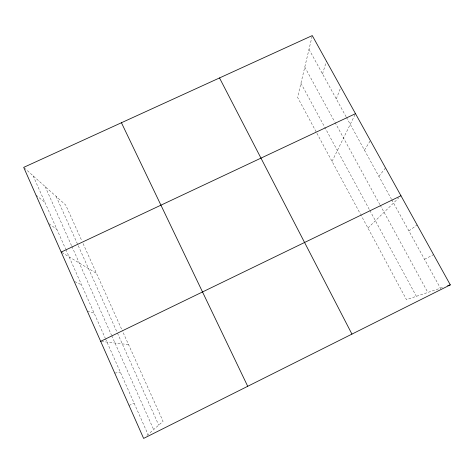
<?xml version="1.0" encoding="UTF-8"?>
<svg xmlns="http://www.w3.org/2000/svg" width="474" height="474" viewBox="0 0 474 474"><rect width="100%" height="100%" fill="white"/><g stroke="black" fill="none" stroke-linecap="round" stroke-linejoin="round"><path stroke-width="0.36" stroke-dasharray="2.37 1.78" d="M312.105 36.273L297.577 97.348L316.573 132.637M322.533 73.944L326.444 61.187M336.291 98.936L340.853 87.21M332.049 161.379L355.192 114.293M364.459 150.128L370.401 140.571M378.886 176.352L385.552 167.926M367.937 228.047L398.841 197.824M146.934 435.499L163.074 421.291L122.239 330.579M408.914 230.915L417.114 224.931M424.538 259.314L433.556 254.627M129.041 405.448L134.106 403.161M442.402 287.528L406.491 299.657L361.01 215.172M114.726 373.091L120.42 372.351M101.371 341.41L128.567 344.628M87.275 311.057L94.142 313.196M74.732 281.603L81.522 284.797M61.792 252.452L96.483 273.368M49.035 223.769L56.916 229.404M35.983 195.134L44.917 202.386M24.221 167.843L65.708 205.005L81.86 240.887M308.995 49.337L346.067 116.711M346.417 117.345L391.453 199.193M391.802 199.827L440.429 288.198M304.788 67.03L334.68 121.788M335.029 122.434L379.846 204.543M380.195 205.183L427.832 292.452M300.931 83.252L369.507 209.822M369.856 210.468L416.373 296.321M316.922 133.283L360.661 214.532M83.069 243.565L121.937 329.91M56.175 196.467L117.173 332.487M117.475 333.157L158.719 425.125M45.166 186.608L71.568 245.751M71.864 246.415L111.455 335.094M111.751 335.752L153.647 429.592M33.109 175.807L65.548 248.832M65.845 249.502L105.181 338.045M105.477 338.714L148.042 434.528"/><path stroke-width="0.71" d="M450.3 284.862L143.628 438.414L23.7 167.375L312.265 35.586L450.3 284.862L447.669 285.751M100.672 341.327L400.957 195.756M61.182 252.085L355.5 113.665M219.515 77.943L351.945 334.111M121.439 122.742L247.718 386.298"/></g></svg>
